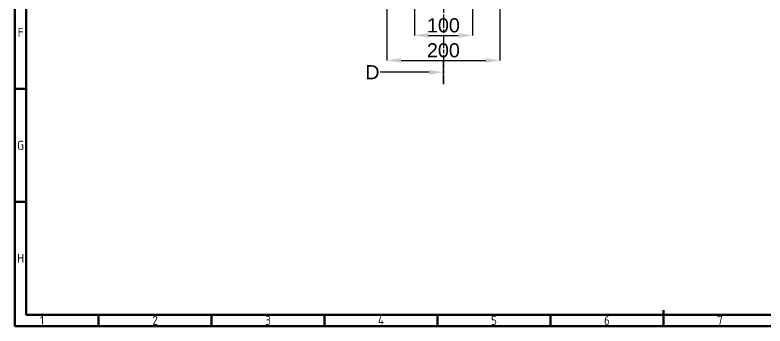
# Model space of a CAD drawing. Header units: millimetres. Extents: x 10890 to 13186, y -1023 to 617.
# Drawn here: x 10890 to 12217, y -1023 to -473 of the extents above; entities that cross this region are included whole.
import ezdxf
from ezdxf import colors
from ezdxf.entities.mleader import LeaderData, LeaderLine
from ezdxf.math import Vec2, Vec3

# ---------------------------------------------------------------- set-up
doc = ezdxf.new("R2010")
doc.units = ezdxf.units.MM
doc.header["$MEASUREMENT"] = 0
doc.linetypes.add('ACAD_ISO02W100', pattern=[15, 12, -3])
doc.linetypes.add('ACAD_ISO08W100', pattern=[36, 24, -3, 6, -3])
doc.layers.get('Defpoints').update_dxf_attribs({"linetype": 'ACAD_ISO02W100'})
doc.layers.add('Crta_05', color=1, linetype='Continuous', lineweight=50)
for name, color, linetype in [('Layer1', 1, 'ACAD_ISO08W100'), ('Layer2', 4, 'Continuous'), ('RAHM2', 1, 'Continuous')]:
    doc.layers.add(name, color=color, linetype=linetype)
doc.styles.add('oznake', font='geniso.shx', dxfattribs={"height": 4})
doc.styles.get("Standard").update_dxf_attribs({"font": 'arial.ttf'})
doc.dimstyles.get("Standard").update_dxf_attribs({"dimscale": 5, "dimtxt": 5, "dimasz": 5, "dimexe": 0, "dimexo": 0, "dimgap": 1, "dimtad": 1, "dimdec": 4, "dimzin": 12, "dimdsep": 46, "dimtxsty": 'Standard', "dimcen": 0.09, "dimadec": 0, "dimazin": 0, "dimtfac": 1, "dimtdec": 4, "dimtofl": 0, "dimtmove": 0, "dimatfit": 3, "dimfxl": 1, "dimtolj": 1, "dimtzin": 0, "dimarcsym": 0})

# ---------------------------------------------------------------- blocks, each defined once
blk = doc.blocks.new('*D20')
at = {"layer": 'Defpoints', "color": 0, "transparency": 16777216}
for p in [(11547.9, -369), (11747.9, -369), (11747.9, -553.1)]:
    blk.add_point(p, dxfattribs=at)
at = {"layer": 'Layer2', "color": 0, "lineweight": -2, "transparency": 16777216}
for p, q in [((11547.9, -369), (11547.9, -553.1)), ((11747.9, -369), (11747.9, -553.1)), ((11572.9, -553.1), (11722.9, -553.1))]:
    blk.add_line(p, q, dxfattribs=at)
at = {"layer": 'Layer2', "color": 0, "transparency": 16777216}
for points in [[(11572.9, -548.9), (11572.9, -557.2), (11547.9, -553.1)], [(11722.9, -548.9), (11722.9, -557.2), (11747.9, -553.1)]]:
    blk.add_solid(points, dxfattribs=at)
at = {"layer": 'Layer2', "color": 0, "transparency": 16777216, "insert": (11647.9, -535.3), "char_height": 25, "attachment_point": 5}
blk.add_mtext('\\A1;200', dxfattribs=at)
blk = doc.blocks.new('*D27')
at = {"layer": 'Defpoints', "color": 0, "transparency": 16777216}
for p in [(11596.6, -344.6), (11699.2, -344.6), (11699.2, -508.9)]:
    blk.add_point(p, dxfattribs=at)
at = {"layer": 'Layer2', "color": 0, "lineweight": -2, "transparency": 16777216}
for p, q in [((11596.6, -344.6), (11596.6, -508.9)), ((11699.2, -344.6), (11699.2, -508.9)), ((11621.6, -508.9), (11674.2, -508.9))]:
    blk.add_line(p, q, dxfattribs=at)
at = {"layer": 'Layer2', "color": 0, "transparency": 16777216}
for points in [[(11621.6, -504.7), (11621.6, -513), (11596.6, -508.9)], [(11674.2, -504.7), (11674.2, -513), (11699.2, -508.9)]]:
    blk.add_solid(points, dxfattribs=at)
at = {"layer": 'Layer2', "color": 0, "transparency": 16777216, "insert": (11647.9, -491.1), "char_height": 25, "attachment_point": 5}
blk.add_mtext('\\A1;100', dxfattribs=at)

msp = doc.modelspace()

# ---------------------------------------------------------------- linework, layer by layer
msp.add_line((11647.93846, -594.9006), (11647.93846, -553.06424))
at = {"layer": 'Crta_05'}
for p, q in [((10889.50243, -1023.46586), (10889.50243, 616.53414)), ((10909.50243, -1003.46586), (10909.50243, 596.53414)), ((10909.50243, -603.46586), (10889.50243, -603.46586)), ((10909.50243, -803.46586), (10889.50243, -803.46586)), ((12037.50243, -1023.46586), (12037.50243, -995.46586)), ((10909.50243, -1003.46586), (13165.50243, -1003.46586)), ((11037.50243, -1003.46586), (11037.50243, -1023.46586)), ((11237.50243, -1003.46586), (11237.50243, -1023.46586)), ((11437.50243, -1003.46586), (11437.50243, -1023.46586)), ((11637.50243, -1003.46586), (11637.50243, -1023.46586)), ((11837.50243, -1003.46586), (11837.50243, -1023.46586)), ((10889.50243, -1023.46586), (13185.50243, -1023.46586))]:
    msp.add_line(p, q, dxfattribs=at)
at = {"layer": 'Layer1'}
msp.add_line((11647.93846, 248.46756), (11647.93846, -594.9006), dxfattribs=at)

# ---------------------------------------------------------------- texts
at = {"layer": 'RAHM2', "char_height": 16, "attachment_point": 5, "style": 'oznake'}
for s, width, insert in [('F', 27.069035, (10899.50243, -503.46586)), ('G', 27.069035, (10899.50243, -703.46586)), ('H', 27.069035, (10899.50243, -903.46586)), ('1', 49.1380701, (10937.50243, -1013.46586)), ('2', 49.1380701, (11137.50243, -1013.46586)), ('3', 49.1380701, (11337.50243, -1013.46586)), ('4', 49.1380701, (11537.50243, -1013.46586)), ('5', 49.1380701, (11737.50243, -1013.46586)), ('6', 49.1380701, (11937.50243, -1013.46586)), ('7', 49.1380701, (12137.50243, -1013.46586))]:
    msp.add_mtext_dynamic_manual_height_columns(s, width=width, gutter_width=12.5, heights=[0], dxfattribs=dict(at, insert=insert))

# ---------------------------------------------------------------- dimensions: what is measured, and where the dimension line sits
at = {"layer": 'Layer2'}
dim = msp.add_linear_dim(base=(11699.23846, -508.86117), p1=(11596.63846, -344.61206), p2=(11699.23846, -344.61206), text='100', dimstyle='Standard', dxfattribs=at)
dim.commit()
dim.dimension.update_dxf_attribs({"geometry": '*D27', "text_midpoint": (11647.93846, -508.86117), "dimtype": 160})
dim = msp.add_linear_dim(base=(11747.93846, -553.06424), p1=(11547.93846, -368.99766), p2=(11747.93846, -368.99766), dimstyle='Standard', dxfattribs=at)
dim.commit()
dim.dimension.update_dxf_attribs({"geometry": '*D20', "text_midpoint": (11647.93846, -553.06424), "dimtype": 160})

# ---------------------------------------------------------------- leaders
ml = msp.add_multileader_mtext('Standard', dxfattribs=at)
ml.set_content('D', color=256)
ml.set_leader_properties()
ml.build(insert=Vec2(0, 0))
ml.multileader.update_dxf_attribs({"dogleg_length": 1, "arrow_head_size": 25})
ctx = ml.context
ctx.base_point, ctx.char_height, ctx.arrow_head_size, ctx.landing_gap_size, ctx.plane_origin = Vec3(11513.20434, -573.98242), 25, 25, 1, Vec3(11647.93846, -573.98242)
ctx.text_align_type = 2
notes = []
notes.append((ctx, [(0, (1, 1, 0), (11536.87283, -573.98242), (-1, 0), 1, [(0, [(11647.93846, -573.98242)], 0, [])])]))
ctx.mtext.insert, ctx.mtext.alignment, ctx.mtext.flow_direction = Vec3(11534.87283, -561.48242), 3, 5
for ctx, leaders in notes:
    for number, flags, end, landing, length, lines in leaders:
        leader = LeaderData()
        leader.index, (leader.has_last_leader_line, leader.has_dogleg_vector, leader.attachment_direction) = number, flags
        leader.last_leader_point, leader.dogleg_vector, leader.dogleg_length = Vec3(end), Vec3(landing), length
        for number, points, colour, breaks in lines:
            line = LeaderLine()
            line.index, line.vertices, line.color, line.breaks = number, Vec3.list(points), colors.encode_raw_color(colour), breaks
            leader.lines.append(line)
        ctx.leaders.append(leader)

doc.saveas('drawing.dxf')
